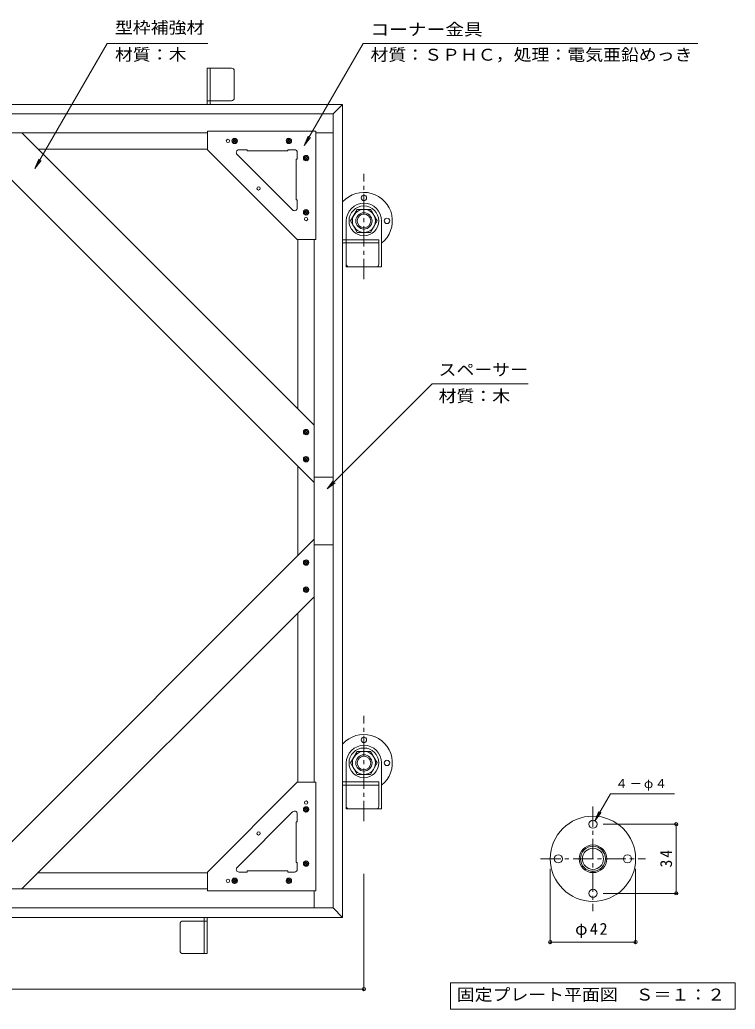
# Model space of a CAD drawing. Units: millimetres, scale not verified, with parts at other scales. Extents: x -964 to 1149, y -796 to 763.
# Drawn here: x 487 to 1015, y 33 to 763 of the extents above; entities that cross this region are included whole.
import ezdxf
from ezdxf.enums import TextEntityAlignment as Align

# ---------------------------------------------------------------- set-up
doc = ezdxf.new("R2010")
doc.units = ezdxf.units.MM
doc.header["$LTSCALE"] = 3
doc.header["$PDMODE"] = 32
doc.header["$PDSIZE"] = 2.4
doc.linetypes.add('CHAIN1', pattern=[8, 5, -1, 1, -1])
doc.linetypes.add('DASHED1', pattern=[1.8, 1.2, -0.6])
for name, color, linetype, lineweight in [('0-1', 2, 'Continuous', 9), ('0-4', 7, 'Continuous', 9), ('0-5', 6, 'Continuous', 5), ('0-6', 3, 'Continuous', 9), ('0-9', 2, 'Continuous', 9), ('0-A', 3, 'Continuous', 9), ('0-B', 4, 'Continuous', 9), ('0-C', 4, 'Continuous', 9), ('0-E', 7, 'Continuous', 9)]:
    doc.layers.add(name, color=color, linetype=linetype, lineweight=lineweight)
doc.styles.add('ＭＳ ゴシック', font='')
doc.styles.get('ＭＳ ゴシック').set_extended_font_data('MS Gothic')

msp = doc.modelspace()

# ---------------------------------------------------------------- linework, layer by layer
at = {"layer": '0-1'}
for p, q in [((725.193, 700.804), (125.193, 700.804)), ((718.193, 693.804), (132.193, 693.804)), ((725.193, 700.804), (718.193, 693.804)), ((718.193, 693.804), (718.193, 107.804)), ((725.193, 700.804), (725.193, 100.804)), ((718.193, 107.804), (132.193, 107.804)), ((725.193, 100.804), (718.193, 107.804)), ((725.193, 100.804), (125.193, 100.804))]:
    msp.add_line(p, q, dxfattribs=at)
at = {"layer": '0-1', "linetype": 'CHAIN1'}
for p, q in [((740.893, 571.788), (740.893, 649.555)), ((740.893, 171.788), (740.893, 249.555))]:
    msp.add_line(p, q, dxfattribs=at)
at = {"layer": '0-1', "color": 3}
for p, q in [((727.893, 600.804), (727.893, 614.804)), ((753.893, 580.804), (753.893, 614.804)), ((727.893, 200.804), (727.893, 214.804)), ((753.893, 180.804), (753.893, 214.804))]:
    msp.add_line(p, q, dxfattribs=at)
at = {"layer": '0-1', "color": 4}
for points in [[(735.986, 606.307), (745.801, 606.307), (750.708, 614.806), (745.801, 623.307), (735.986, 623.307), (731.078, 614.806)], [(735.986, 206.307), (745.801, 206.307), (750.708, 214.807), (745.801, 223.307), (735.986, 223.307), (731.078, 214.807)]]:
    msp.add_lwpolyline(points, close=True, dxfattribs=at)
at = {"layer": '0-1', "color": 3}
for points in [[(753.893, 580.804), (727.893, 580.804), (727.893, 598.504)], [(753.893, 180.804), (727.893, 180.804), (727.893, 198.504)]]:
    msp.add_lwpolyline(points, dxfattribs=at)
at = {"layer": '0-1', "color": 4}
for centre, radius in [((740.893, 614.806), 11), ((740.893, 614.806), 8.5), ((740.893, 614.806), 6), ((740.893, 614.806), 5), ((740.893, 214.807), 11), ((740.893, 214.807), 8.5), ((740.893, 214.807), 6), ((740.893, 214.807), 5)]:
    msp.add_circle(centre, radius, dxfattribs=at)
at = {"layer": '0-1', "color": 6, "lineweight": 5}
for centre in [(740.893, 614.806), (740.893, 214.807)]:
    msp.add_arc(centre, 13, 0, 180, dxfattribs=at)
at = {"layer": '0-4'}
for p, q in [((911.407, 172.148), (914.277, 179.077)), ((911.407, 172.148), (915.973, 178.098)), ((917.407, 169.55), (972.307, 169.55)), ((971.407, 118.55), (971.407, 169.55)), ((740.893, 132.915), (740.893, 46.966)), ((878.407, 136.55), (878.407, 81.65)), ((941.407, 136.55), (941.407, 81.65)), ((917.407, 118.55), (972.307, 118.55)), ((878.407, 82.55), (941.407, 82.55)), ((109.493, 47.866), (740.893, 47.866))]:
    msp.add_line(p, q, dxfattribs=at)
at = {"layer": '0-4', "color": 2}
for p, q in [((804.907, 33.05), (804.907, 52.55)), ((804.907, 52.55), (1014.907, 52.55)), ((1014.907, 33.05), (1014.907, 52.55)), ((1014.907, 33.05), (804.907, 33.05))]:
    msp.add_line(p, q, dxfattribs=at)
at = {"layer": '0-4'}
msp.add_lwpolyline([(911.407, 172.148), (922.897, 192.05), (970.032, 192.05)], dxfattribs=at)
for p in [(971.407, 169.55), (971.407, 118.55), (878.407, 82.55), (941.407, 82.55), (740.893, 47.866)]:
    msp.add_point(p, dxfattribs=at)
at = {"layer": '0-5'}
for p, q in [((705.493, 679.804), (718.193, 679.804)), ((704.193, 120.504), (704.193, 107.804))]:
    msp.add_line(p, q, dxfattribs=at)
at = {"layer": '0-6'}
for p, q in [((625.193, 700.804), (625.193, 727.504)), ((643.193, 727.504), (625.193, 727.504)), ((627.493, 700.804), (627.493, 727.504)), ((645.193, 725.504), (645.193, 705.504)), ((643.193, 703.504), (627.493, 703.504)), ((725.193, 600.804), (751.893, 600.804)), ((751.893, 582.804), (751.893, 600.804)), ((725.193, 598.504), (751.893, 598.504)), ((727.893, 582.804), (727.893, 598.504)), ((749.893, 580.804), (729.893, 580.804)), ((725.193, 200.804), (751.893, 200.804)), ((725.193, 198.504), (751.893, 198.504)), ((727.893, 182.804), (727.893, 198.504)), ((751.893, 182.804), (751.893, 200.804)), ((749.893, 180.804), (729.893, 180.804)), ((605.193, 76.104), (605.193, 96.104)), ((607.193, 98.104), (622.893, 98.104)), ((622.893, 100.804), (622.893, 74.104)), ((625.193, 100.804), (625.193, 74.104)), ((607.193, 74.104), (625.193, 74.104))]:
    msp.add_line(p, q, dxfattribs=at)
at = {"layer": '0-6', "linetype": 'DASHED1'}
for p, q in [((627.493, 703.504), (625.193, 703.504)), ((727.893, 598.504), (727.893, 600.804)), ((727.893, 198.504), (727.893, 200.804)), ((622.893, 98.104), (625.193, 98.104))]:
    msp.add_line(p, q, dxfattribs=at)
at = {"layer": '0-6'}
for centre, start, end in [((643.193, 725.504), 0, 90), ((643.193, 705.504), 270, 0), ((729.893, 582.804), 180, 270), ((749.893, 582.804), 270, 0), ((729.893, 182.804), 180, 270), ((749.893, 182.804), 270, 0), ((607.193, 96.104), 90, 180), ((607.193, 76.104), 180, 270)]:
    msp.add_arc(centre, 2, start, end, dxfattribs=at)
at = {"layer": '0-9', "linetype": 'CHAIN1'}
for p, q in [((909.907, 182.728), (909.907, 105.372)), ((871.229, 144.05), (948.585, 144.05))]:
    msp.add_line(p, q, dxfattribs=at)
at = {"layer": '0-9'}
for centre, radius in [((740.893, 631.807), 2), ((757.893, 614.806), 2), ((740.893, 231.807), 2), ((757.893, 214.807), 2), ((909.907, 144.05), 31.5), ((909.907, 169.55), 3), ((909.907, 144.05), 10.2), ((884.407, 144.05), 3), ((909.907, 144.05), 9.22), ((909.907, 144.05), 7.8), ((935.407, 144.05), 3), ((909.907, 118.55), 3)]:
    msp.add_circle(centre, radius, dxfattribs=at)
for centre in [(740.893, 614.806), (740.893, 214.807)]:
    msp.add_arc(centre, 21, 308.24654, 138.38464, dxfattribs=at)
at = {"layer": '0-A'}
for p, q in [((705.493, 681.103), (625.493, 681.103)), ((625.493, 681.103), (625.493, 667.304)), ((705.493, 681.103), (705.493, 601.104)), ((625.493, 667.304), (691.693, 601.104)), ((648.706, 667.304), (654.693, 667.304)), ((654.693, 666.504), (654.693, 667.304)), ((684.693, 666.504), (654.693, 666.504)), ((684.693, 666.504), (684.693, 667.304)), ((689.693, 667.304), (684.693, 667.304)), ((691.693, 665.304), (691.693, 660.304)), ((688.279, 622.903), (647.292, 663.889)), ((690.893, 660.304), (691.693, 660.304)), ((690.893, 660.304), (690.893, 630.304)), ((690.893, 630.304), (691.693, 630.304)), ((691.693, 624.317), (691.693, 630.304)), ((705.493, 601.104), (691.693, 601.104)), ((718.193, 425.804), (704.193, 425.804)), ((718.193, 375.804), (704.193, 375.804)), ((691.693, 200.504), (625.493, 134.304)), ((705.493, 200.504), (691.693, 200.504)), ((705.493, 120.504), (705.493, 200.504)), ((647.292, 137.718), (688.279, 178.705)), ((691.693, 177.291), (691.693, 171.304)), ((690.893, 171.304), (691.693, 171.304)), ((690.893, 141.304), (690.893, 171.304)), ((690.893, 141.304), (691.693, 141.304)), ((691.693, 136.304), (691.693, 141.304)), ((625.493, 120.504), (625.493, 134.304)), ((648.706, 134.304), (654.693, 134.304)), ((654.693, 135.104), (654.693, 134.304)), ((684.693, 135.104), (654.693, 135.104)), ((684.693, 135.104), (684.693, 134.304)), ((689.693, 134.304), (684.693, 134.304)), ((705.493, 120.504), (625.493, 120.504))]:
    msp.add_line(p, q, dxfattribs=at)
for centre in [(640.493, 673.804), (663.189, 638.8), (698.193, 616.104), (698.193, 185.504), (663.189, 162.808), (640.493, 127.804)]:
    msp.add_circle(centre, 1.25, dxfattribs=at)
for centre, start, end in [((648.706, 665.304), 90, 224.99925), ((689.693, 665.304), 0, 90), ((689.693, 624.317), 225.00075, 0), ((689.693, 177.291), 0, 134.99925), ((648.706, 136.304), 135.00075, 270), ((689.693, 136.304), 270, 0)]:
    msp.add_arc(centre, 2, start, end, dxfattribs=at)
at = {"layer": '0-B', "color": 6, "lineweight": 5}
for p, q in [((704.193, 421.71), (446.099, 679.804)), ((704.193, 464.136), (704.193, 421.71)), ((446.099, 121.804), (704.193, 379.898)), ((488.525, 121.804), (446.099, 121.804))]:
    msp.add_line(p, q, dxfattribs=at)
at = {"layer": '0-B'}
for p, q in [((488.525, 679.804), (625.493, 679.804)), ((500.525, 667.804), (625.493, 667.804)), ((692.193, 601.104), (692.193, 476.136)), ((704.193, 601.104), (704.193, 464.136)), ((692.193, 433.71), (692.193, 367.898)), ((704.193, 421.71), (704.193, 379.898)), ((704.193, 337.471), (704.193, 200.504)), ((692.193, 325.471), (692.193, 200.504)), ((500.525, 133.804), (625.493, 133.804)), ((488.525, 121.804), (625.493, 121.804))]:
    msp.add_line(p, q, dxfattribs=at)
at = {"layer": '0-B', "color": 6, "lineweight": 5}
for points in [[(704.193, 464.136), (488.525, 679.804), (446.099, 679.804)], [(488.525, 121.804), (704.193, 337.471), (704.193, 379.898)]]:
    msp.add_lwpolyline(points, dxfattribs=at)
at = {"layer": '0-C'}
for p, q in [((643.493, 673.787), (645.476, 671.804)), ((643.672, 672.976), (646.32, 675.625)), ((643.711, 674.713), (644.584, 675.585)), ((643.928, 675.049), (646.738, 672.239)), ((644.475, 672.082), (647.214, 674.822)), ((644.947, 675.728), (647.417, 673.257)), ((645.945, 671.856), (647.441, 673.351)), ((683.493, 673.787), (685.477, 671.804)), ((683.672, 672.976), (686.32, 675.625)), ((683.711, 674.713), (684.584, 675.585)), ((683.928, 675.049), (686.738, 672.239)), ((684.475, 672.082), (687.214, 674.822)), ((684.947, 675.728), (687.417, 673.257)), ((685.945, 671.856), (687.441, 673.351)), ((696.193, 661.087), (698.176, 659.104)), ((696.372, 660.276), (699.02, 662.924)), ((696.411, 662.012), (697.284, 662.885)), ((696.628, 662.349), (699.438, 659.539)), ((697.175, 659.382), (699.915, 662.121)), ((697.647, 663.028), (700.117, 660.557)), ((698.645, 659.156), (700.141, 660.651)), ((696.193, 621.087), (698.176, 619.104)), ((696.372, 620.276), (699.02, 622.924)), ((696.411, 622.012), (697.284, 622.885)), ((696.628, 622.349), (699.438, 619.539)), ((697.175, 619.382), (699.915, 622.122)), ((697.647, 623.028), (700.117, 620.557)), ((698.645, 619.155), (700.141, 620.651)), ((696.372, 458.096), (699.02, 460.744)), ((696.411, 459.832), (697.284, 460.705)), ((696.628, 460.168), (699.438, 457.358)), ((697.647, 460.847), (700.117, 458.376)), ((696.193, 458.906), (698.176, 456.923)), ((697.175, 457.201), (699.915, 459.941)), ((698.645, 456.975), (700.141, 458.47)), ((696.193, 438.906), (698.176, 436.923)), ((696.372, 438.096), (699.02, 440.744)), ((696.411, 439.832), (697.284, 440.704)), ((696.628, 440.168), (699.438, 437.358)), ((697.175, 437.201), (699.915, 439.941)), ((697.647, 440.847), (700.117, 438.377)), ((698.645, 436.975), (700.141, 438.471)), ((698.176, 364.685), (696.193, 362.701)), ((696.245, 362.232), (697.741, 360.736)), ((696.471, 363.703), (699.211, 360.963)), ((699.438, 364.25), (696.628, 361.439)), ((697.366, 364.505), (700.014, 361.857)), ((700.117, 363.231), (697.647, 360.761)), ((699.102, 364.466), (699.974, 363.594)), ((698.176, 344.685), (696.193, 342.701)), ((696.471, 343.702), (699.211, 340.963)), ((699.438, 344.249), (696.628, 341.439)), ((697.366, 344.505), (700.014, 341.857)), ((700.117, 343.231), (697.647, 340.761)), ((699.102, 344.466), (699.974, 343.594)), ((696.245, 342.232), (697.741, 340.736)), ((698.177, 182.504), (696.193, 180.52)), ((696.245, 180.052), (697.741, 178.556)), ((696.471, 181.522), (699.211, 178.782)), ((699.438, 182.069), (696.628, 179.258)), ((697.366, 182.325), (700.014, 179.676)), ((700.117, 181.05), (697.647, 178.58)), ((699.102, 182.285), (699.975, 181.413)), ((698.177, 142.504), (696.193, 140.52)), ((696.245, 140.051), (697.741, 138.556)), ((696.471, 141.522), (699.211, 138.782)), ((699.438, 142.069), (696.628, 139.258)), ((697.366, 142.325), (700.014, 139.676)), ((700.117, 141.05), (697.647, 138.58)), ((699.102, 142.285), (699.975, 141.413)), ((645.476, 129.804), (643.493, 127.82)), ((643.545, 127.351), (645.041, 125.855)), ((643.771, 128.822), (646.511, 126.082)), ((646.738, 129.369), (643.928, 126.558)), ((644.666, 129.625), (647.314, 126.976)), ((647.417, 128.35), (644.947, 125.88)), ((646.402, 129.585), (647.274, 128.713)), ((685.477, 129.804), (683.493, 127.82)), ((683.545, 127.351), (685.041, 125.855)), ((683.771, 128.822), (686.511, 126.082)), ((686.738, 129.369), (683.928, 126.558)), ((684.666, 129.625), (687.314, 126.976)), ((687.417, 128.35), (684.947, 125.88)), ((686.402, 129.585), (687.274, 128.713))]:
    msp.add_line(p, q, dxfattribs=at)
for centre in [(645.493, 673.804), (685.493, 673.804), (698.193, 661.104), (698.193, 621.104), (698.193, 458.923), (698.193, 438.923), (698.193, 362.685), (698.193, 342.685), (698.193, 180.504), (698.193, 140.504), (645.493, 127.804), (685.493, 127.804)]:
    msp.add_circle(centre, 2, dxfattribs=at)
at = {"layer": '0-E'}
for p, q in [((696.859, 670.325), (740.437, 745.804)), ((740.437, 745.804), (987.254, 745.804)), ((696.859, 670.325), (699.729, 677.254)), ((696.859, 670.325), (701.425, 676.275)), ((498.027, 653.54), (500.897, 660.469)), ((498.027, 653.54), (502.592, 659.49)), ((713.704, 417.031), (718.27, 422.981)), ((713.704, 417.031), (719.654, 421.596))]:
    msp.add_line(p, q, dxfattribs=at)
for points in [[(498.027, 653.54), (551.295, 745.804), (625.666, 745.804)], [(713.704, 417.031), (791.196, 494.522), (861.998, 494.522)]]:
    msp.add_lwpolyline(points, dxfattribs=at)

# ---------------------------------------------------------------- texts
at = {"layer": '0-4', "color": 2, "style": 'ＭＳ ゴシック', "width": 1.1}
msp.add_text('固定プレート平面図\u3000Ｓ＝１：２', height=8.798, dxfattribs=at).set_placement((809.407, 36.8), align=Align.BOTTOM_LEFT)
at = {"layer": '0-4', "insert": (926.523, 194.434), "char_height": 6.598, "attachment_point": 7, "style": 'ＭＳ ゴシック'}
msp.add_mtext('\\T1.17;４－φ４', dxfattribs=at)
at = {"layer": '0-4', "color": 2, "insert": (968.407, 137.675), "char_height": 8.798, "attachment_point": 7, "rotation": 90, "style": 'ＭＳ ゴシック'}
msp.add_mtext('\\T1.27;\\W0.95;34', dxfattribs=at)
at = {"layer": '0-4', "color": 2, "insert": (896.782, 85.55), "char_height": 8.798, "attachment_point": 7, "style": 'ＭＳ ゴシック'}
msp.add_mtext('\\T1.19;φ42', dxfattribs=at)
at = {"layer": '0-E', "color": 2, "style": 'ＭＳ ゴシック'}
for s, width, p in [('型枠補強材', 1.1, (557.17, 750.455)), ('コーナー金具', 1.15, (745.754, 749.064)), ('材質：木', 1.1, (557.17, 730.526)), ('材質：ＳＰＨＣ，処理：電気亜鉛めっき', 1.1, (745.754, 730.39)), ('スペーサー', 1.1, (795.998, 498.005)), ('材質：木', 1.1, (795.998, 478.522))]:
    msp.add_text(s, height=8.798, dxfattribs=dict(at, width=width)).set_placement(p, align=Align.BOTTOM_LEFT)

doc.saveas('drawing.dxf')
